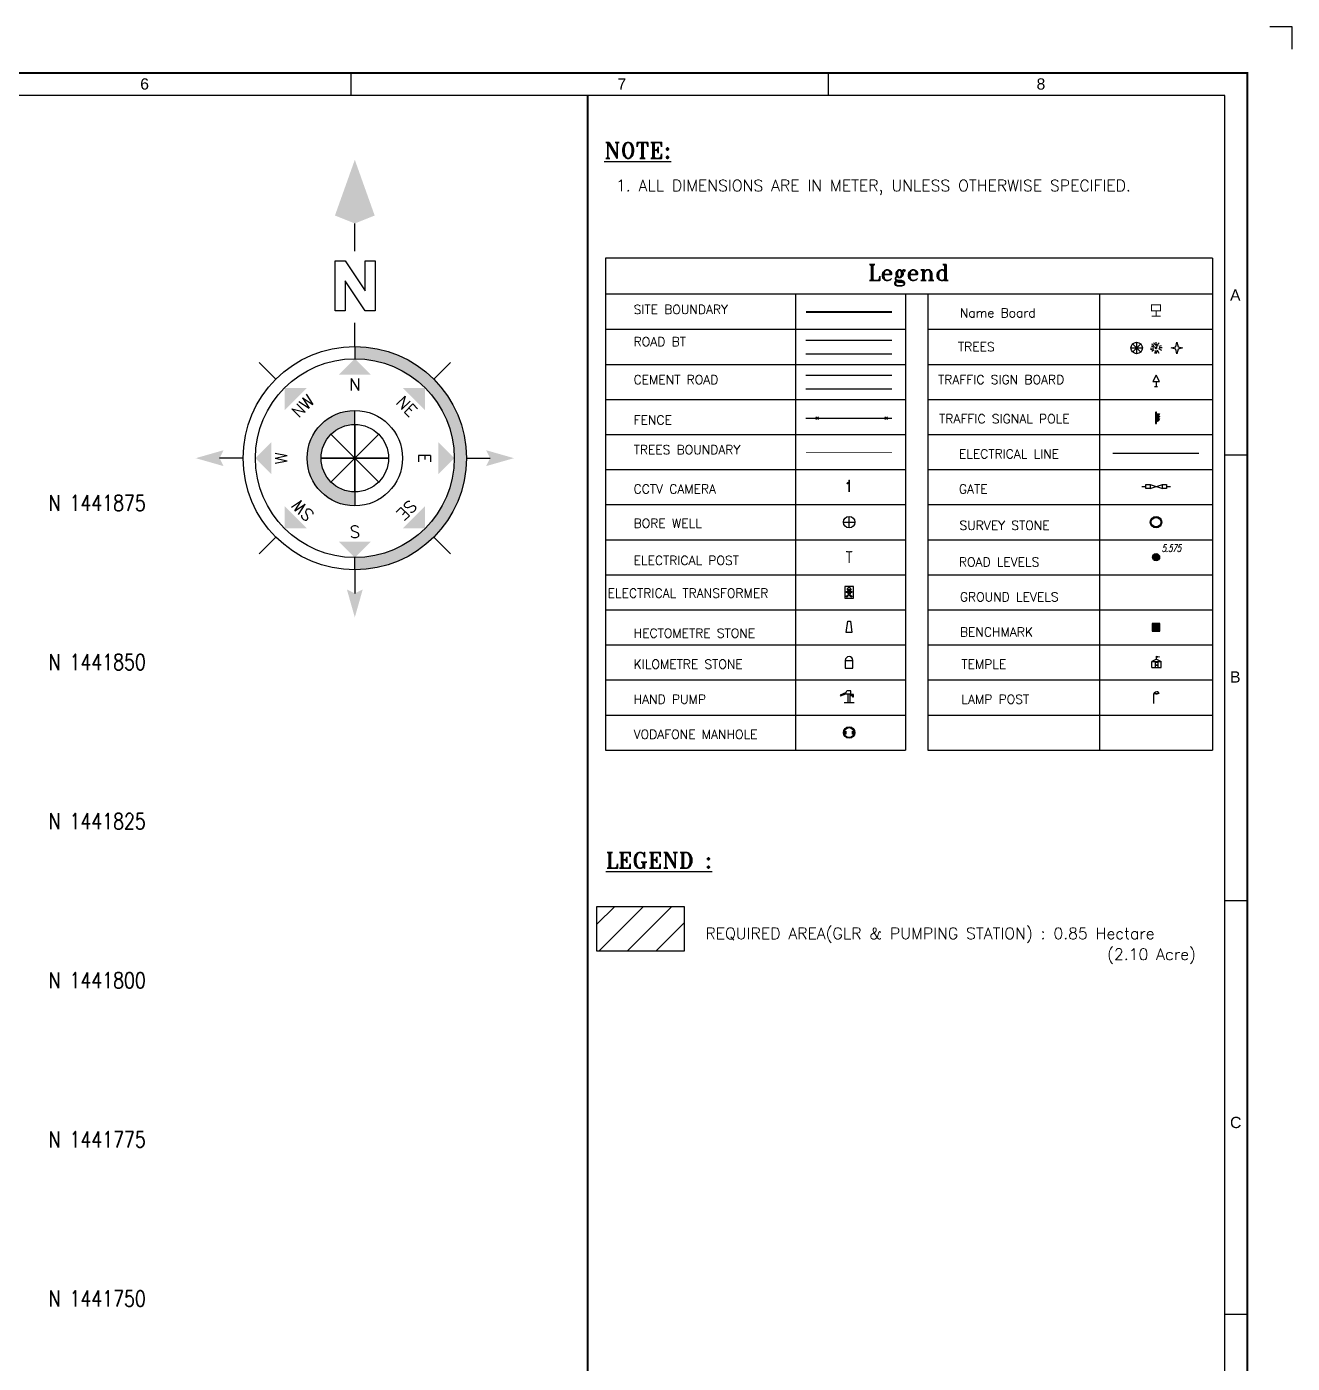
# Model space of a CAD drawing. Header units: metres. Extents: x 407256 to 408319, y 1441515 to 1441935.
# Drawn here: x 408119.9 to 408318.7, y 1441725.1 to 1441935.1 of the extents above; entities that cross this region are included whole.
import ezdxf
from ezdxf.enums import TextEntityAlignment as Align

# ---------------------------------------------------------------- set-up
doc = ezdxf.new("R2010")
doc.units = ezdxf.units.M
for name, color, linetype in [('A3-Templete$0$NEW_A1$0$Z_DWGSHT', 7, 'Continuous'), ('A3-Templete$0$NEW_A1$0$Z_TITLE_GRID', 7, 'Continuous'), ('Bore_Well', 5, 'Continuous'), ('Boundary', 7, 'Continuous'), ('Cement-Road', 9, 'Continuous'), ('Ele-Line', 8, 'ZIGZAG'), ('Ele-Transformer', 1, 'Continuous'), ('Fence', 4, 'Continuous'), ('Gate', 31, 'Continuous'), ('Gval', 171, 'Continuous'), ('Hand_Pump', 5, 'Continuous'), ('Kms', 3, 'Continuous'), ('Lamp-pole', 1, 'ELEC'), ('Levels', 5, 'Continuous'), ('Manhole', 4, 'Continuous'), ('Name_Board', 3, 'Continuous'), ('Road-Left', 1, 'Continuous'), ('Stone', 7, 'Continuous'), ('Temple', 31, 'Continuous'), ('Text', 7, 'Continuous'), ('Tittle', 7, 'Continuous'), ('Traffic', 3, 'Continuous'), ('Tree1', 104, 'Continuous'), ('Tree2', 104, 'Continuous'), ('Tree3', 104, 'Continuous')]:
    doc.layers.add(name, color=color, linetype=linetype)
doc.layers.add('Camerapole', color=140, linetype='BREAK', lineweight=18)
doc.layers.add('Electric-Pole', color=1, linetype='ELEC', lineweight=18)
doc.styles.add('A3-Templete$0$NEW_A1$0$ARIAL', font='arial.ttf')
doc.styles.add('Gval', font='romant.shx', dxfattribs={"width": 0.8, "height": 2})
doc.styles.add('ROMANS', font='romans.shx', dxfattribs={"height": 4.5})
doc.styles.add('RS', font='romans.shx', dxfattribs={"height": 0.4})
doc.styles.add('Rt', font='romant.shx')
doc.styles.get("Standard").update_dxf_attribs({"font": 'simplex.shx'})
doc.styles.add('text-1', font='romant.shx', dxfattribs={"height": 2.25})
doc.linetypes.add('BREAK', pattern='A,6.35,-6.35,[2,LTR.SHX,S=6.35,R=0,X=-6.35,Y=0],25.4', length=38.1)
doc.linetypes.add('ELEC', pattern='A,6.35,-2.54,["E",Standard,S=3.8,R=0,X=0,Y=-1.9],-5.08,25.4', length=39.37)
doc.linetypes.add('ZIGZAG', pattern='A,0.00254,-5.08,[131,ltypeshp.shx,S=5.08,R=0,X=-5.08,Y=0],-10.16,[131,ltypeshp.shx,S=5.08,R=180,X=5.08,Y=0],-5.08', length=20.32254)

# ---------------------------------------------------------------- blocks, each defined once
blk = doc.blocks.new('f')
at = {"layer": 'Fence'}
for p, q in [((0.35, -0.35), (-0.35, 0.35)), ((-0.35, -0.35), (0.35, 0.35))]:
    blk.add_line(p, q, dxfattribs=at)
blk = doc.blocks.new('CAM')
at = {"layer": 'Camerapole'}
for p, q in [((-0.57, 2.18), (-0.57, 2.11)), ((-0.31, 2.18), (-0.57, 2.18)), ((-0.57, 2.11), (-0.31, 2.11)), ((-0.37, 2.25), (-0.52, 2.25)), ((-0.47, 2.25), (-0.47, 2.3)), ((-0.42, 2.3), (-0.42, 2.25)), ((-0.36, 2.4), (-0.09, 2.4)), ((-0.09, 2.36), (-0.36, 2.36)), ((-0.31, 2.11), (-0.31, 2.18)), ((-0.17, 0), (0.17, 0)), ((-0.09, 2.43), (-0.09, 2.33)), ((-0.09, 2.39), (-0.08, 2.39)), ((-0.09, 2.38), (-0.08, 2.38)), ((-0.08, 2.95), (0.08, 2.95)), ((-0.08, 2.93), (-0.08, 2.95)), ((-0.08, 2.43), (-0.08, 2.93)), ((-0.08, 2.93), (0.08, 2.93)), ((-0.08, 2.44), (-0.08, 2.44)), ((-0.08, 2.43), (0.07, 2.43)), ((-0.08, 2.43), (-0.08, 2.42)), ((-0.08, 2.34), (-0.08, 2.42)), ((-0.08, 2.42), (0.07, 2.42)), ((-0.08, 2.34), (0.07, 2.34)), ((-0.08, 2.33), (-0.08, 2.34)), ((-0.07, 1.23), (-0.08, 2.33)), ((-0.08, 2.33), (-0.08, 2.33)), ((-0.08, 2.33), (0.07, 2.33)), ((-0.07, 0), (-0.07, 1.23)), ((-0.04, 0.3), (-0.04, 0.19)), ((0.04, 0.3), (0.04, 0.19)), ((0.07, 1.23), (0.07, 2.93)), ((0.07, 0), (0.07, 1.23)), ((0.08, 2.93), (0.08, 2.95))]:
    blk.add_line(p, q, dxfattribs=at)
for centre, major_axis, start_param, end_param in [((-0.44, 2.18), (-0.0793, 0.0793), 0.082617, 0.785398), ((-0.44, 2.11), (-0.069, 0.069), 0.785398, 3.926991), ((-0.52, 2.24), (0.00661, 0.00661), 0.785398, 1.653413), ((-0.36, 2.3), (-0.0736, 0.0736), -0.785398, 0.785398), ((-0.36, 2.3), (0.0391, 0.0391), 0.785398, 2.356194), ((-0.37, 2.24), (-0.00661, 0.00661), 4.629772, 5.497787), ((-0.44, 2.18), (-0.0793, 0.0793), 3.926991, 4.629772), ((-0.08, 2.43), (-0.00323, 0.00323), -0.785398, 0.785398), ((-0.08, 2.33), (0.00323, 0.00323), 2.356194, 3.926991), ((0, 2.91), (0.0661, 0.0661), 5.962533, 8.174634), ((0, 0.3), (0.0263, 0.0263), 5.497787, 8.63938), ((0, 0.19), (-0.0263, 0.0263), 0.785398, 3.926991)]:
    blk.add_ellipse(centre, major_axis=major_axis, ratio=1, start_param=start_param, end_param=end_param, dxfattribs=at)
blk = doc.blocks.new('pbh')
at = {"layer": 'Bore_Well'}
for p, q in [((-1.5, 0), (1.5, 0)), ((0, -1.5), (0, 1.5))]:
    blk.add_line(p, q, dxfattribs=at)
blk.add_circle((0, 0), 1.5, dxfattribs=at)
blk = doc.blocks.new('PEP')
at = {"layer": 'Electric-Pole'}
for p, q in [((-0.7, 2.82), (-0.7, 3)), ((-0.31, 2.82), (-0.31, 3)), ((0.31, 2.82), (0.31, 3)), ((0.7, 2.82), (0.7, 3))]:
    blk.add_line(p, q, dxfattribs=at)
at = {"layer": 'Electric-Pole', "linetype": 'Continuous'}
for p, q in [((-0.7, 2.82), (0.7, 2.82)), ((0, 2.82), (0, 0))]:
    blk.add_line(p, q, dxfattribs=at)
blk = doc.blocks.new('PET')
at = {"layer": 'Ele-Transformer', "linetype": 'Continuous'}
blk.add_line((0.7, 0.15), (0.7, 0.15), dxfattribs=at)
for points in [[(-1.12, -1.5), (1.12, -1.5), (1.12, 1.5), (-1.12, 1.5)], [(-0.02, -0.57), (-0.42, -0.97), (-0.44, -1.05), (-0.47, -1.15), (-0.53, -1.21), (-0.6, -1.23), (-0.69, -1.17), (-0.73, -1.11), (-0.71, -0.99), (-0.67, -0.94), (-0.63, -0.89), (-0.51, -0.88), (-0.11, -0.48), (-0.51, -0.08), (-0.59, -0.06), (-0.69, -0.03), (-0.75, 0.03), (-0.77, 0.1), (-0.71, 0.19), (-0.64, 0.22), (-0.53, 0.21), (-0.47, 0.17), (-0.42, 0.13), (-0.42, 0.01), (-0.02, -0.39), (0.38, 0.01), (0.39, 0.13), (0.43, 0.17), (0.49, 0.21), (0.61, 0.22), (0.67, 0.19), (0.73, 0.1), (0.71, 0.03), (0.65, -0.03), (0.55, -0.06), (0.47, -0.08), (0.07, -0.48), (0.47, -0.88), (0.59, -0.89), (0.63, -0.94), (0.68, -0.99), (0.69, -1.11), (0.65, -1.17), (0.57, -1.23), (0.5, -1.21), (0.43, -1.15), (0.4, -1.05), (0.38, -0.97)]]:
    blk.add_lwpolyline(points, close=True, dxfattribs=at)
for points in [[(-0.53, 0.75), (-0.46, 0.55), (-0.37, 0.49), (-0.27, 0.42), (-0.19, 0.31), (-0.13, 0.22)], [(0.49, 0.75), (0.43, 0.55), (0.34, 0.49), (0.23, 0.42), (0.15, 0.31), (0.1, 0.22)]]:
    blk.add_lwpolyline(points, dxfattribs=at)
for centre, radius in [((-0.25, 0.77), 0.0856), ((0, 0), 0.0751), ((0.22, 0.77), 0.0856)]:
    blk.add_circle(centre, radius, dxfattribs=at)
for start, end in [(3.8023, 176.1977), (256.7856, 283.2144)]:
    blk.add_arc((-0.02, 0.71), 0.51, start, end, dxfattribs=at)
blk.add_ellipse((-0.01, 0.49), major_axis=(0.145, 0), ratio=0.440896, dxfattribs=at)
blk = doc.blocks.new('phm')
at = {"layer": 'Kms', "flags": 128}
blk.add_lwpolyline([(-0.375, 3), (0.375, 3), (0.75, 0), (-0.75, 0)], close=True, dxfattribs=at)
blk = doc.blocks.new('PKM')
at = {"layer": 'Kms'}
blk.add_line((-1, 2), (1, 2), dxfattribs=at)
at = {"layer": 'Kms', "flags": 128}
blk.add_lwpolyline([(-1, 2), (-1, 0), (1, 0), (1, 2, 1), (-1, 2, 1)], format="xyb", dxfattribs=at)
blk = doc.blocks.new('php')
at = {"layer": 'Hand_Pump', "linetype": 'Continuous'}
for p, q in [((-1.31, 0), (1.31, 0)), ((-0.93, 2.32), (-0.57, 3))]:
    blk.add_line(p, q, dxfattribs=at)
for points in [[(-0.79, 2.58), (-2.38, 1.91), (-2.28, 1.69), (-0.88, 2.29)], [(-0.93, 2.32), (-0.93, 2.29), (0.46, 2.29), (0.46, 3), (-0.57, 3)], [(0.29, 3), (-0.3, 3)], [(-0.3, 2.29), (-0.3, 0)], [(0.29, 0), (0.29, 2.29)]]:
    blk.add_lwpolyline(points, dxfattribs=at)
blk.add_lwpolyline([(0.91, 1.43), (1.12, 1.43), (1.12, 2.08), (0.29, 2.08), (0.29, 1.85), (0.91, 1.85), (0.91, 1.43)], close=True, dxfattribs=at)
blk = doc.blocks.new('PMH')
at = {"layer": 'Manhole'}
for points in [[(-1.05, 0.38), (-0.85, 0.38), (-0.85, -0.38), (-1.05, -0.38)], [(0.85, 0.38), (1.05, 0.38), (1.05, -0.38), (0.85, -0.38)]]:
    blk.add_lwpolyline(points, close=True, dxfattribs=at)
for radius in [1.5, 1.3]:
    blk.add_circle((0, 0), radius, dxfattribs=at)
blk = doc.blocks.new('PNB')
at = {"layer": 'Name_Board', "const_width": 0.24}
blk.add_lwpolyline([(-1.19, 3), (1.19, 3), (1.19, 1.42), (-1.19, 1.42)], close=True, dxfattribs=at)
for points in [[(-1.19, 0), (1.19, 0)], [(0, 1.42), (0, 0)]]:
    blk.add_lwpolyline(points, dxfattribs=at)
blk = doc.blocks.new('PTR1')
at = {"layer": 'Tree1'}
for p, q in [((-1.5, 0), (1.5, 0)), ((-1.06, 1.06), (1.06, -1.06)), ((-1.06, -1.06), (1.06, 1.06)), ((0, 1.5), (0, -1.5))]:
    blk.add_line(p, q, dxfattribs=at)
blk.add_ellipse((0, 0), major_axis=(1.06, 1.06), ratio=1, start_param=5.49741, end_param=11.780595, dxfattribs=at)
blk = doc.blocks.new('PTR2')
at = {"layer": 'Tree2', "linetype": 'Continuous'}
for p, q in [((-1.48, -0.09), (-0.59, 0.03)), ((-1.33, 0.59), (-0.83, 0.4)), ((-0.93, 0.83), (-1.02, 1.08)), ((-0.56, 0.53), (-0.93, 0.83)), ((-0.83, 0.4), (-0.37, 0.25)), ((-0.43, 0.96), (-0.62, 1.36)), ((0, 0.62), (-0.43, 0.96)), ((-0.09, 1.48), (0, 0.65)), ((0.37, 0.77), (0, 0.25)), ((0.49, 0.99), (0.37, 0.77)), ((0.77, 1.3), (0.49, 0.99)), ((0.83, 0.43), (1.39, 0.62)), ((0.83, 0.09), (1.55, 0.09)), ((-1.45, -0.31), (-0.99, -0.43)), ((-0.56, -0.46), (-1.14, -0.96)), ((-0.99, -0.43), (-0.62, -0.49)), ((-0.25, -0.68), (-0.37, -1.45)), ((0.28, -0.62), (-0.03, -1.52)), ((0.31, -0.59), (0.68, -1.36)), ((0.65, -0.15), (1.42, -0.62))]:
    blk.add_line(p, q, dxfattribs=at)
at = {"layer": 'Tree2'}
blk.add_ellipse((0, 0), major_axis=(0.133, 0.133), ratio=1, start_param=5.497787, end_param=11.780972, dxfattribs=at)
blk = doc.blocks.new('PTR3')
at = {"layer": 'Tree3'}
blk.add_lwpolyline([(1.5, 0), (0.32, -0.32), (0, -1.5), (-0.32, -0.32), (-1.5, 0), (-0.32, 0.32), (0, 1.5), (0.32, 0.32)], close=True, dxfattribs=at)
blk = doc.blocks.new('ptt')
at = {"layer": 'Traffic', "linetype": 'Continuous'}
for p, q in [((0, 3), (-0.83, 1.36)), ((-0.83, 1.36), (0.87, 1.36)), ((-0.43, 0), (0.37, 0)), ((0.87, 1.36), (0, 3)), ((0, 1.36), (0, 0))]:
    blk.add_line(p, q, dxfattribs=at)
blk = doc.blocks.new('pts')
at = {"layer": 'Traffic', "linetype": 'Continuous'}
h = blk.add_hatch(dxfattribs=at)
h.set_pattern_fill('U', color=256, scale=0.084913, angle=45, style=0, pattern_type=0)
h.set_pattern_definition([(45, (-422.75736, -164.60382), (-0.060042761, 0.060042761), [])])
edge = h.paths.add_edge_path()
edge.add_line((0.16, 1.23), (0.87, 1.23))
edge.add_arc((-0.06, 1.43), 0.956, 302.9468, 347.9127, ccw=False)
edge.add_arc((-1.32, 8.43), 8, 280.6455, 282.8236, ccw=False)
edge.add_line((0.16, 1.92), (0.87, 1.92))
edge.add_arc((-0.06, 2.12), 0.956, 302.9468, 347.9127, ccw=False)
edge.add_arc((-1.32, 9.12), 8, 280.6455, 282.8236, ccw=False)
edge.add_line((0.16, 2.61), (0.87, 2.61))
edge.add_arc((-0.06, 2.81), 0.956, 302.9468, 347.9127, ccw=False)
edge.add_arc((-1.32, 9.81), 8, 280.6455, 282.8236, ccw=False)
edge.add_line((0.16, 0.57), (0.16, 2.61))
blk.add_line((0.16, 0.57), (0.16, 2.61), dxfattribs=at)
blk.add_lwpolyline([(-0.16, 0), (0.16, 0), (0.16, 2.87, 0.414214), (0.03, 3), (-0.03, 3, 0.414214), (-0.16, 2.87)], format="xyb", close=True, dxfattribs=at)
for points in [[(0.16, 2.61), (0.87, 2.61, -0.198758), (0.46, 2.01, -0.009504), (0.16, 1.95)], [(0.16, 1.92), (0.87, 1.92, -0.198758), (0.46, 1.32, -0.009504), (0.16, 1.26)], [(0.16, 1.23), (0.87, 1.23, -0.198758), (0.46, 0.63, -0.009504), (0.16, 0.57)]]:
    blk.add_lwpolyline(points, format="xyb", dxfattribs=at)
blk.add_circle((0, 1.44), 0.0587, dxfattribs=at)
blk = doc.blocks.new('ss')
at = {"layer": 'Stone'}
for radius in [1.5, 1.25]:
    blk.add_circle((0, 0), radius, dxfattribs=at)
blk = doc.blocks.new('LVL')
at = {"layer": 'Levels'}
h = blk.add_hatch(color=256, dxfattribs=at)
edge = h.paths.add_edge_path()
edge.add_arc((0, 0), 0.75, 0, 360)
blk.add_circle((0, 0), 0.75, dxfattribs=at)
at = {"layer": 'Levels', "style": 'RS', "oblique": 15, "width": 0.7}
blk.add_attdef('XXX', (1.17, 1.15), '', height=1.5, dxfattribs=at)
blk = doc.blocks.new('bm')
at = {"layer": 'Levels'}
blk.add_hatch(color=1, dxfattribs=at).paths.add_polyline_path([(-1, -1), (1, -1), (1, 1), (-1, 1)])
at = {"layer": 'Levels', "color": 1, "flags": 128}
blk.add_lwpolyline([(-1, -1), (1, -1), (1, 1), (-1, 1)], close=True, dxfattribs=at)
blk = doc.blocks.new('g')
at = {"layer": 'Gate'}
for p, q in [((1.43, 0.36), (3.57, -0.36)), ((1.43, -0.36), (3.57, 0.36))]:
    blk.add_line(p, q, dxfattribs=at)
for points in [[(0, 0), (0.71, 0)], [(4.29, 0), (5, 0)]]:
    blk.add_lwpolyline(points, dxfattribs=at)
for points in [[(0.71, -0.36), (0.71, 0.36), (1.43, 0.36), (1.43, -0.36)], [(3.57, -0.36), (3.57, 0.36), (4.29, 0.36), (4.29, -0.36)]]:
    blk.add_lwpolyline(points, close=True, dxfattribs=at)
blk = doc.blocks.new('PTE')
at = {"layer": 'Temple', "linetype": 'Continuous'}
for p, q in [((0, 1.52), (-1.23, 0.96)), ((-1.23, 0.96), (1.22, 0.96)), ((-1.23, -0.63), (-1.23, 0.96)), ((-0.43, 0.63), (-0.43, -0.63)), ((0.43, 0.63), (-0.43, 0.63)), ((0, 1.52), (1.22, 0.96)), ((0.43, -0.63), (0.43, 0.63)), ((1.22, -0.63), (1.22, 0.96)), ((-1.23, -0.63), (1.22, -0.63)), ((-0.43, -0.63), (0.43, -0.63))]:
    blk.add_line(p, q, dxfattribs=at)
at = {"layer": 'Temple'}
for p, q in [((-0.12, 0), (0.12, 0)), ((0, 1.95), (0, 2.37)), ((0, 1.52), (0, 2.37)), ((0, 2.37), (0.74, 2.16)), ((0.74, 2.16), (0, 1.95)), ((0, 0.12), (0, -0.12))]:
    blk.add_line(p, q, dxfattribs=at)
blk = doc.blocks.new('PLP')
at = {"layer": 'Lamp-pole'}
for p, q in [((0, 2), (0, 0)), ((0.5, 2.56), (0.45, 2.36)), ((0.76, 2.53), (0.76, 2.34)), ((1.02, 2.56), (1.09, 2.38)), ((1.25, 2.66), (1.36, 2.51)), ((1.39, 2.79), (1.54, 2.7))]:
    blk.add_line(p, q, dxfattribs=at)
for centre, major_axis, ratio, start_param, end_param in [((1, 2), (0.708, 0.708), 1, 0.903708, 2.35544), ((0.88, 2.79), (0.496, 0.069), 0.4, 2.73933, 7.780688)]:
    blk.add_ellipse(centre, major_axis=major_axis, ratio=ratio, start_param=start_param, end_param=end_param, dxfattribs=at)
blk = doc.blocks.new('Anno_North_J_Metric')
h = blk.add_hatch(color=0)
h.paths.add_polyline_path([(-4.167, 0), (-4.679, 0, 1), (4.679, 0), (4.167, 0, -1)])
h.paths.add_polyline_path([(1.414, 0), (2, 0, 1), (-2, 0), (-1.414, 0, -1)])
at = {"color": 0}
for p, q in [((0, 4.679), (0, 5.667)), ((-3.308, 3.308), (-4.007, 4.007)), ((3.308, 3.308), (4.007, 4.007)), ((0, -1.414), (0, 1.414)), ((0, 1.414), (0, -1.414)), ((1, 1), (-1, -1)), ((1, -1), (-1, 1)), ((-1, -1), (1, 1)), ((-1, 1), (1, -1)), ((-4.679, 0), (-5.667, 0)), ((-4.679, 0), (-4.167, 0)), ((-1.414, 0), (-2, 0)), ((1.414, 0), (-1.414, 0)), ((-1.414, 0), (1.414, 0)), ((1.414, 0), (2, 0)), ((4.679, 0), (4.167, 0)), ((4.679, 0), (5.667, 0)), ((8.667, 0), (9.833, 0)), ((-3.308, -3.308), (-4.007, -4.007)), ((3.308, -3.308), (4.007, -4.007)), ((0, -4.679), (0, -5.667))]:
    blk.add_line(p, q, dxfattribs=at)
at = {"color": 0, "linetype": 'ByBlock'}
for p, q in [((6.169, 0.821), (8.269, 0.821)), ((6.169, 0.401), (6.169, 0.821)), ((8.269, 0.821), (8.269, 0.401)), ((6.169, -0.439), (7.429, 0.401)), ((7.429, 0.401), (6.169, 0.401)), ((8.269, 0.401), (7.009, -0.439)), ((6.169, -0.859), (6.169, -0.439)), ((7.009, -0.439), (8.269, -0.439)), ((8.269, -0.439), (8.269, -0.859)), ((8.269, -0.859), (6.169, -0.859))]:
    blk.add_line(p, q, dxfattribs=at)
at = {"color": 0}
for radius in [4.679, 4.167, 2, 1.414]:
    blk.add_circle((0, 0), radius, dxfattribs=at)
for points in [[(-0.333, 5.5), (0, 5.667), (0, 6.667)], [(0, 6.667), (0.333, 5.5), (0, 5.667)], [(0, 4.167), (0.667, 3.5), (-0.667, 3.5)], [(-2.946, 2.946), (-2.003, 2.946), (-2.946, 2.003)], [(2.946, 2.946), (2.946, 2.003), (2.003, 2.946)], [(-4.167, 0), (-3.5, 0.667), (-3.5, -0.667)], [(4.167, 0), (3.5, -0.667), (3.5, 0.667)], [(12.5, 0), (10.167, 0.833), (9.833, 0)], [(-6.667, 0), (-5.5, 0.333), (-5.667, 0)], [(-5.5, -0.333), (-5.667, 0), (-6.667, 0)], [(9.833, 0), (10.167, -0.833), (12.5, 0)], [(-2.946, -2.946), (-2.946, -2.003), (-2.003, -2.946)], [(2.946, -2.946), (2.003, -2.946), (2.946, -2.003)], [(0, -4.167), (-0.667, -3.5), (0.667, -3.5)], [(0, -6.667), (-0.333, -5.5), (0, -5.667)], [(0.333, -5.5), (0, -5.667), (0, -6.667)]]:
    blk.add_solid(points, dxfattribs=at)
at = {"color": 0, "style": 'ROMANS'}
blk.add_text('W', height=0.5, dxfattribs=at).set_placement((0, 2.833), align=Align.CENTER)
for s, rotation, p in [('SW', 45, (-2.003, 2.003)), ('NW', 315, (2.003, 2.003)), ('S', 270, (-3.333, 0)), ('N', 270, (2.833, 0)), ('SE', 135, (-2, -2)), ('NE', 225, (2, -2)), ('E', 180, (0, -2.667))]:
    blk.add_text(s, height=0.5, rotation=rotation, dxfattribs=at).set_placement(p, align=Align.CENTER)
blk = doc.blocks.new('A$C2F9C24A0')
at = {"layer": 'A3-Templete$0$NEW_A1$0$Z_DWGSHT', "lineweight": 30}
blk.add_lwpolyline([(0, 416.47), (0, 420), (-3.53, 420)], dxfattribs=at)
at = {"layer": 'A3-Templete$0$NEW_A1$0$Z_DWGSHT', "const_width": 0.323}
blk.add_lwpolyline([(-586.94, 7.29), (-7.06, 7.29), (-7.06, 412.71), (-586.94, 412.71)], close=True, dxfattribs=at)
at = {"layer": 'A3-Templete$0$NEW_A1$0$Z_DWGSHT', "flags": 128}
blk.add_lwpolyline([(-583.41, 10.82), (-10.59, 10.82), (-10.59, 409.18), (-583.41, 409.18)], close=True, dxfattribs=at)
at = {"layer": 'A3-Templete$0$NEW_A1$0$Z_DWGSHT', "const_width": 0.323}
blk.add_lwpolyline([(-110.75, 10.82), (-110.75, 409.18)], dxfattribs=at)
at = {"layer": 'A3-Templete$0$NEW_A1$0$Z_TITLE_GRID'}
for p, q in [((-147.94, 412.71), (-147.94, 409.18)), ((-72.94, 412.71), (-72.94, 409.18)), ((-10.59, 352.71), (-7.06, 352.71)), ((-10.59, 282.71), (-7.06, 282.71)), ((-10.59, 217.71), (-7.06, 217.71))]:
    blk.add_line(p, q, dxfattribs=at)
at = {"layer": 'A3-Templete$0$NEW_A1$0$Z_TITLE_GRID', "style": 'A3-Templete$0$NEW_A1$0$ARIAL'}
for s, p in [('6', (-180.37, 411.01)), ('7', (-105.37, 411.01)), ('8', (-39.5, 411.01))]:
    blk.add_text(s, height=1.77, dxfattribs=at).set_placement(p, align=Align.MIDDLE)
for s, p in [('A', (-9.78, 376.95)), ('B', (-9.78, 316.95)), ('C', (-9.78, 246.95))]:
    blk.add_text(s, height=1.77, dxfattribs=at).set_placement(p)

msp = doc.modelspace()

# ---------------------------------------------------------------- hatches: boundary and pattern name
h = msp.add_hatch()
h.set_pattern_fill('ANSI31', color=3)
h.set_pattern_definition([(45, (0.7483, 11.7787), (-2.24506403, 2.24506403), [])])
h.paths.add_polyline_path([(408209.443, 1441796.896), (408209.443, 1441789.876), (408223.154, 1441789.876), (408223.154, 1441796.896)])

# ---------------------------------------------------------------- linework, layer by layer
at = {"color": 98, "const_width": 0.12, "flags": 128}
msp.add_lwpolyline([(408242.296, 1441868.234), (408255.818, 1441868.234)], dxfattribs=at)
at = {"layer": 'Boundary', "color": 6, "const_width": 0.3, "flags": 128}
msp.add_lwpolyline([(408242.296, 1441890.276), (408255.818, 1441890.276)], dxfattribs=at)
at = {"layer": 'Boundary', "color": 3, "elevation": 0.349, "flags": 128}
msp.add_lwpolyline([(408209.443, 1441796.896), (408223.154, 1441796.896), (408223.154, 1441789.876), (408209.443, 1441789.876)], close=True, dxfattribs=at)
at = {"layer": 'Cement-Road', "flags": 128}
for points in [[(408242.296, 1441880.356), (408255.818, 1441880.356)], [(408242.296, 1441878.203), (408255.818, 1441878.203)]]:
    msp.add_lwpolyline(points, dxfattribs=at)
at = {"layer": 'Ele-Line', "ltscale": 0.1, "flags": 128}
msp.add_lwpolyline([(408290.529, 1441868.089), (408304.051, 1441868.089)], dxfattribs=at)
at = {"layer": 'Fence', "flags": 128}
msp.add_lwpolyline([(408242.296, 1441873.6), (408255.818, 1441873.6)], dxfattribs=at)
at = {"layer": 'Road-Left', "flags": 128}
for points in [[(408242.296, 1441885.867), (408255.818, 1441885.867)], [(408242.296, 1441883.714), (408255.818, 1441883.714)]]:
    msp.add_lwpolyline(points, dxfattribs=at)
at = {"layer": 'Tittle'}
for p, q in [((408306.206, 1441898.762), (408210.822, 1441898.762)), ((408306.206, 1441893.077), (408210.822, 1441893.077)), ((408210.822, 1441821.439), (408257.97, 1441821.439)), ((408261.486, 1441821.439), (408306.206, 1441821.439))]:
    msp.add_line(p, q, dxfattribs=at)
at = {"layer": 'Tittle', "color": 8}
for p, q in [((408240.655, 1441893.077), (408240.655, 1441821.439)), ((408257.97, 1441893.077), (408257.97, 1441821.439)), ((408261.486, 1441893.077), (408261.486, 1441821.439)), ((408288.466, 1441893.077), (408288.466, 1441821.439)), ((408210.822, 1441887.566), (408257.97, 1441887.566)), ((408261.486, 1441887.566), (408306.206, 1441887.566)), ((408210.822, 1441882.056), (408257.97, 1441882.056)), ((408261.486, 1441882.056), (408306.206, 1441882.056)), ((408210.822, 1441876.545), (408257.97, 1441876.545)), ((408261.486, 1441876.545), (408306.206, 1441876.545)), ((408210.822, 1441871.034), (408257.97, 1441871.034)), ((408261.486, 1441871.034), (408306.206, 1441871.034)), ((408210.822, 1441865.524), (408257.97, 1441865.524)), ((408261.486, 1441865.524), (408306.206, 1441865.524)), ((408210.822, 1441860.013), (408257.97, 1441860.013)), ((408261.486, 1441860.013), (408306.206, 1441860.013)), ((408210.822, 1441854.503), (408257.97, 1441854.503)), ((408261.486, 1441854.503), (408306.206, 1441854.503)), ((408210.822, 1441848.992), (408257.97, 1441848.992)), ((408261.486, 1441848.992), (408306.206, 1441848.992)), ((408210.822, 1441843.481), (408257.97, 1441843.481)), ((408261.486, 1441843.481), (408306.206, 1441843.481)), ((408210.822, 1441837.971), (408257.97, 1441837.971)), ((408261.486, 1441837.971), (408306.206, 1441837.971)), ((408210.822, 1441832.46), (408257.97, 1441832.46)), ((408261.486, 1441832.46), (408306.206, 1441832.46)), ((408210.822, 1441826.949), (408257.97, 1441826.949)), ((408261.486, 1441826.949), (408306.206, 1441826.949))]:
    msp.add_line(p, q, dxfattribs=at)
at = {"layer": 'Tittle', "flags": 128}
for points in [[(408210.822, 1441898.762), (408210.822, 1441821.439)], [(408306.206, 1441898.762), (408306.206, 1441821.439)]]:
    msp.add_lwpolyline(points, dxfattribs=at)

# ---------------------------------------------------------------- block references
msp.add_blockref('A$C2F9C24A0', (408318.745, 1441515.101))
at = {"color": 5, "xscale": 0.75, "yscale": 0.75, "zscale": 0.75}
msp.add_blockref('LVL', (408297.336, 1441851.747), dxfattribs=at).add_auto_attribs({'XXX': '5.575'})
at = {"layer": 'Bore_Well', "xscale": 0.6000000000058208, "yscale": 0.6000000000058208, "zscale": 0.6000000000058208}
msp.add_blockref('pbh', (408249.101, 1441857.258), dxfattribs=at)
at = {"layer": 'Camerapole', "xscale": 0.6000000000058208, "yscale": 0.6000000000058208, "zscale": 0.6000000000058208}
msp.add_blockref('CAM', (408249.101, 1441862.066), dxfattribs=at)
at = {"layer": 'Ele-Transformer', "xscale": 0.6000000000058208, "yscale": 0.6000000000058208, "zscale": 0.6000000000058208}
msp.add_blockref('PET', (408249.101, 1441846.237), dxfattribs=at)
at = {"layer": 'Electric-Pole', "xscale": 0.6000000000058208, "yscale": 0.6000000000058208, "zscale": 0.6000000000058208}
msp.add_blockref('PEP', (408249.101, 1441850.889), dxfattribs=at)
at = {"layer": 'Fence', "xscale": 0.6000000000058208, "yscale": 0.6000000000058208, "zscale": 0.6000000000058208}
for p in [(408244.096, 1441873.6), (408254.896, 1441873.6)]:
    msp.add_blockref('f', p, dxfattribs=at)
at = {"layer": 'Gate', "xscale": 0.8999999999941792, "yscale": 0.8999999999941792, "zscale": 0.8999999999941792}
msp.add_blockref('g', (408295.116, 1441862.845), dxfattribs=at)
at = {"layer": 'Hand_Pump', "xscale": 0.6000000000058208, "yscale": 0.6000000000058208, "zscale": 0.6000000000058208}
msp.add_blockref('php', (408249.101, 1441828.931), dxfattribs=at)
at = {"layer": 'Kms', "xscale": 0.6000000000058208, "yscale": 0.6000000000058208, "zscale": 0.6000000000058208}
for name, p in [('phm', (408249.101, 1441839.897)), ('PKM', (408249.101, 1441834.331))]:
    msp.add_blockref(name, p, dxfattribs=at)
at = {"layer": 'Lamp-pole', "xscale": 0.6000000000058208, "yscale": 0.6000000000058208, "zscale": 0.6000000000058208}
msp.add_blockref('PLP', (408296.912, 1441828.79), dxfattribs=at)
at = {"layer": 'Levels', "xscale": 0.6000000000058208, "yscale": 0.6000000000058208, "zscale": 0.6000000000058208}
msp.add_blockref('bm', (408297.336, 1441840.726), dxfattribs=at)
at = {"layer": 'Manhole', "xscale": 0.6000000000058208, "yscale": 0.6000000000058208, "zscale": 0.6000000000058208}
msp.add_blockref('PMH', (408249.101, 1441824.194), dxfattribs=at)
at = {"layer": 'Name_Board', "xscale": 0.6000000000058208, "yscale": 0.6000000000058208, "zscale": 0.6000000000058208}
msp.add_blockref('PNB', (408297.336, 1441889.616), dxfattribs=at)
at = {"layer": 'Stone', "xscale": 0.6000000000058208, "yscale": 0.6000000000058208, "zscale": 0.6000000000058208}
msp.add_blockref('ss', (408297.336, 1441857.258), dxfattribs=at)
at = {"layer": 'Temple', "xscale": 0.6000000000058208, "yscale": 0.6000000000058208, "zscale": 0.6000000000058208}
msp.add_blockref('PTE', (408297.432, 1441834.805), dxfattribs=at)
at = {"layer": 'Text', "xscale": 3.75, "yscale": 3.75, "zscale": 3.75, "rotation": 90}
msp.add_blockref('Anno_North_J_Metric', (408171.413, 1441867.314), dxfattribs=at)
at = {"layer": 'Traffic', "xscale": 0.6000000000058208, "yscale": 0.6000000000058208, "zscale": 0.6000000000058208}
for name, p in [('ptt', (408297.336, 1441878.567)), ('pts', (408297.336, 1441872.736))]:
    msp.add_blockref(name, p, dxfattribs=at)
at = {"layer": 'Tree1', "xscale": 0.6000000000058208, "yscale": 0.6000000000058208, "zscale": 0.6000000000058208}
msp.add_blockref('PTR1', (408294.286, 1441884.63), dxfattribs=at)
at = {"layer": 'Tree2', "xscale": 0.6000000000058208, "yscale": 0.6000000000058208, "zscale": 0.6000000000058208}
msp.add_blockref('PTR2', (408297.343, 1441884.63), dxfattribs=at)
at = {"layer": 'Tree3', "xscale": 0.6000000000058208, "yscale": 0.6000000000058208, "zscale": 0.6000000000058208}
msp.add_blockref('PTR3', (408300.617, 1441884.63), dxfattribs=at)

# ---------------------------------------------------------------- texts
at = {"layer": 'Gval', "style": 'Gval', "width": 0.8}
for s, p in [('N 1441875', (408130.94, 1441860.268, -14.86)), ('N 1441850', (408130.94, 1441835.268, -14.86)), ('N 1441825', (408130.94, 1441810.268, -14.86)), ('N 1441800', (408130.94, 1441785.268, -14.86)), ('N 1441775', (408130.94, 1441760.268, -14.86)), ('N 1441750', (408130.94, 1441735.268, -14.86))]:
    msp.add_text(s, height=2.5, dxfattribs=at).set_placement(p, align=Align.MIDDLE_CENTER)
at = {"layer": 'Text', "style": 'text-1'}
for s, p in [('%%UNOTE:', (408210.628, 1441914.42)), ('%%ULEGEND :', (408210.855, 1441802.872))]:
    msp.add_text(s, height=2.5, dxfattribs=at).set_placement(p)
at = {"layer": 'Tittle', "style": 'RS'}
for s, p in [('1. ALL DIMENSIONS ARE IN METER, UNLESS OTHERWISE SPECIFIED.', (408212.462, 1441909.251)), ('REQUIRED AREA(GLR & PUMPING STATION) : 0.85 Hectare', (408226.51, 1441791.741, 0)), ('(2.10 Acre)', (408289.641, 1441788.466, 0))]:
    msp.add_text(s, height=1.8, dxfattribs=at).set_placement(p)
at = {"layer": 'Tittle', "width": 1}
for s, height, style, p in [('Legend', 2.5114, 'Rt', (408252.08, 1441896.462)), ('SITE BOUNDARY', 1.41919, 'RS', (408215.23, 1441890.681)), ('Name Board', 1.4192, 'RS', (408266.509, 1441890.144)), ('ROAD BT', 1.4192, 'RS', (408215.23, 1441885.621)), ('TREES', 1.4192, 'RS', (408266.198, 1441884.811)), ('CEMENT ROAD', 1.41919, 'RS', (408215.23, 1441879.66)), ('TRAFFIC SIGN BOARD', 1.41919, 'RS', (408263.081, 1441879.661)), ('FENCE', 1.4192, 'RS', (408215.23, 1441873.319)), ('TRAFFIC SIGNAL POLE', 1.41919, 'RS', (408263.251, 1441873.499)), ('TREES BOUNDARY', 1.41919, 'RS', (408215.23, 1441868.639)), ('ELECTRICAL LINE', 1.41919, 'RS', (408266.347, 1441867.988)), ('CCTV CAMERA', 1.41919, 'RS', (408215.23, 1441862.474)), ('GATE', 1.4192, 'RS', (408266.347, 1441862.478)), ('BORE WELL', 1.4192, 'RS', (408215.23, 1441857.082)), ('SURVEY STONE', 1.41919, 'RS', (408266.439, 1441856.75)), ('ELECTRICAL POST', 1.41919, 'RS', (408215.23, 1441851.246)), ('ROAD LEVELS', 1.41919, 'RS', (408266.347, 1441850.987)), ('ELECTRICAL TRANSFORMER', 1.41919, 'RS', (408211.158, 1441846.103)), ('GROUND LEVELS', 1.41919, 'RS', (408266.505, 1441845.514)), ('HECTOMETRE STONE', 1.41919, 'RS', (408215.23, 1441839.81)), ('BENCHMARK', 1.4192, 'RS', (408266.505, 1441840.003)), ('KILOMETRE STONE', 1.41919, 'RS', (408215.23, 1441834.946)), ('TEMPLE', 1.4192, 'RS', (408266.742, 1441834.946)), ('HAND PUMP', 1.4192, 'RS', (408215.23, 1441829.435)), ('LAMP POST', 1.4192, 'RS', (408266.742, 1441829.435)), ('VODAFONE MANHOLE', 1.41919, 'RS', (408215.23, 1441823.925))]:
    msp.add_text(s, height=height, dxfattribs=dict(at, style=style)).set_placement(p, align=Align.MIDDLE_LEFT)

doc.saveas('drawing.dxf')
